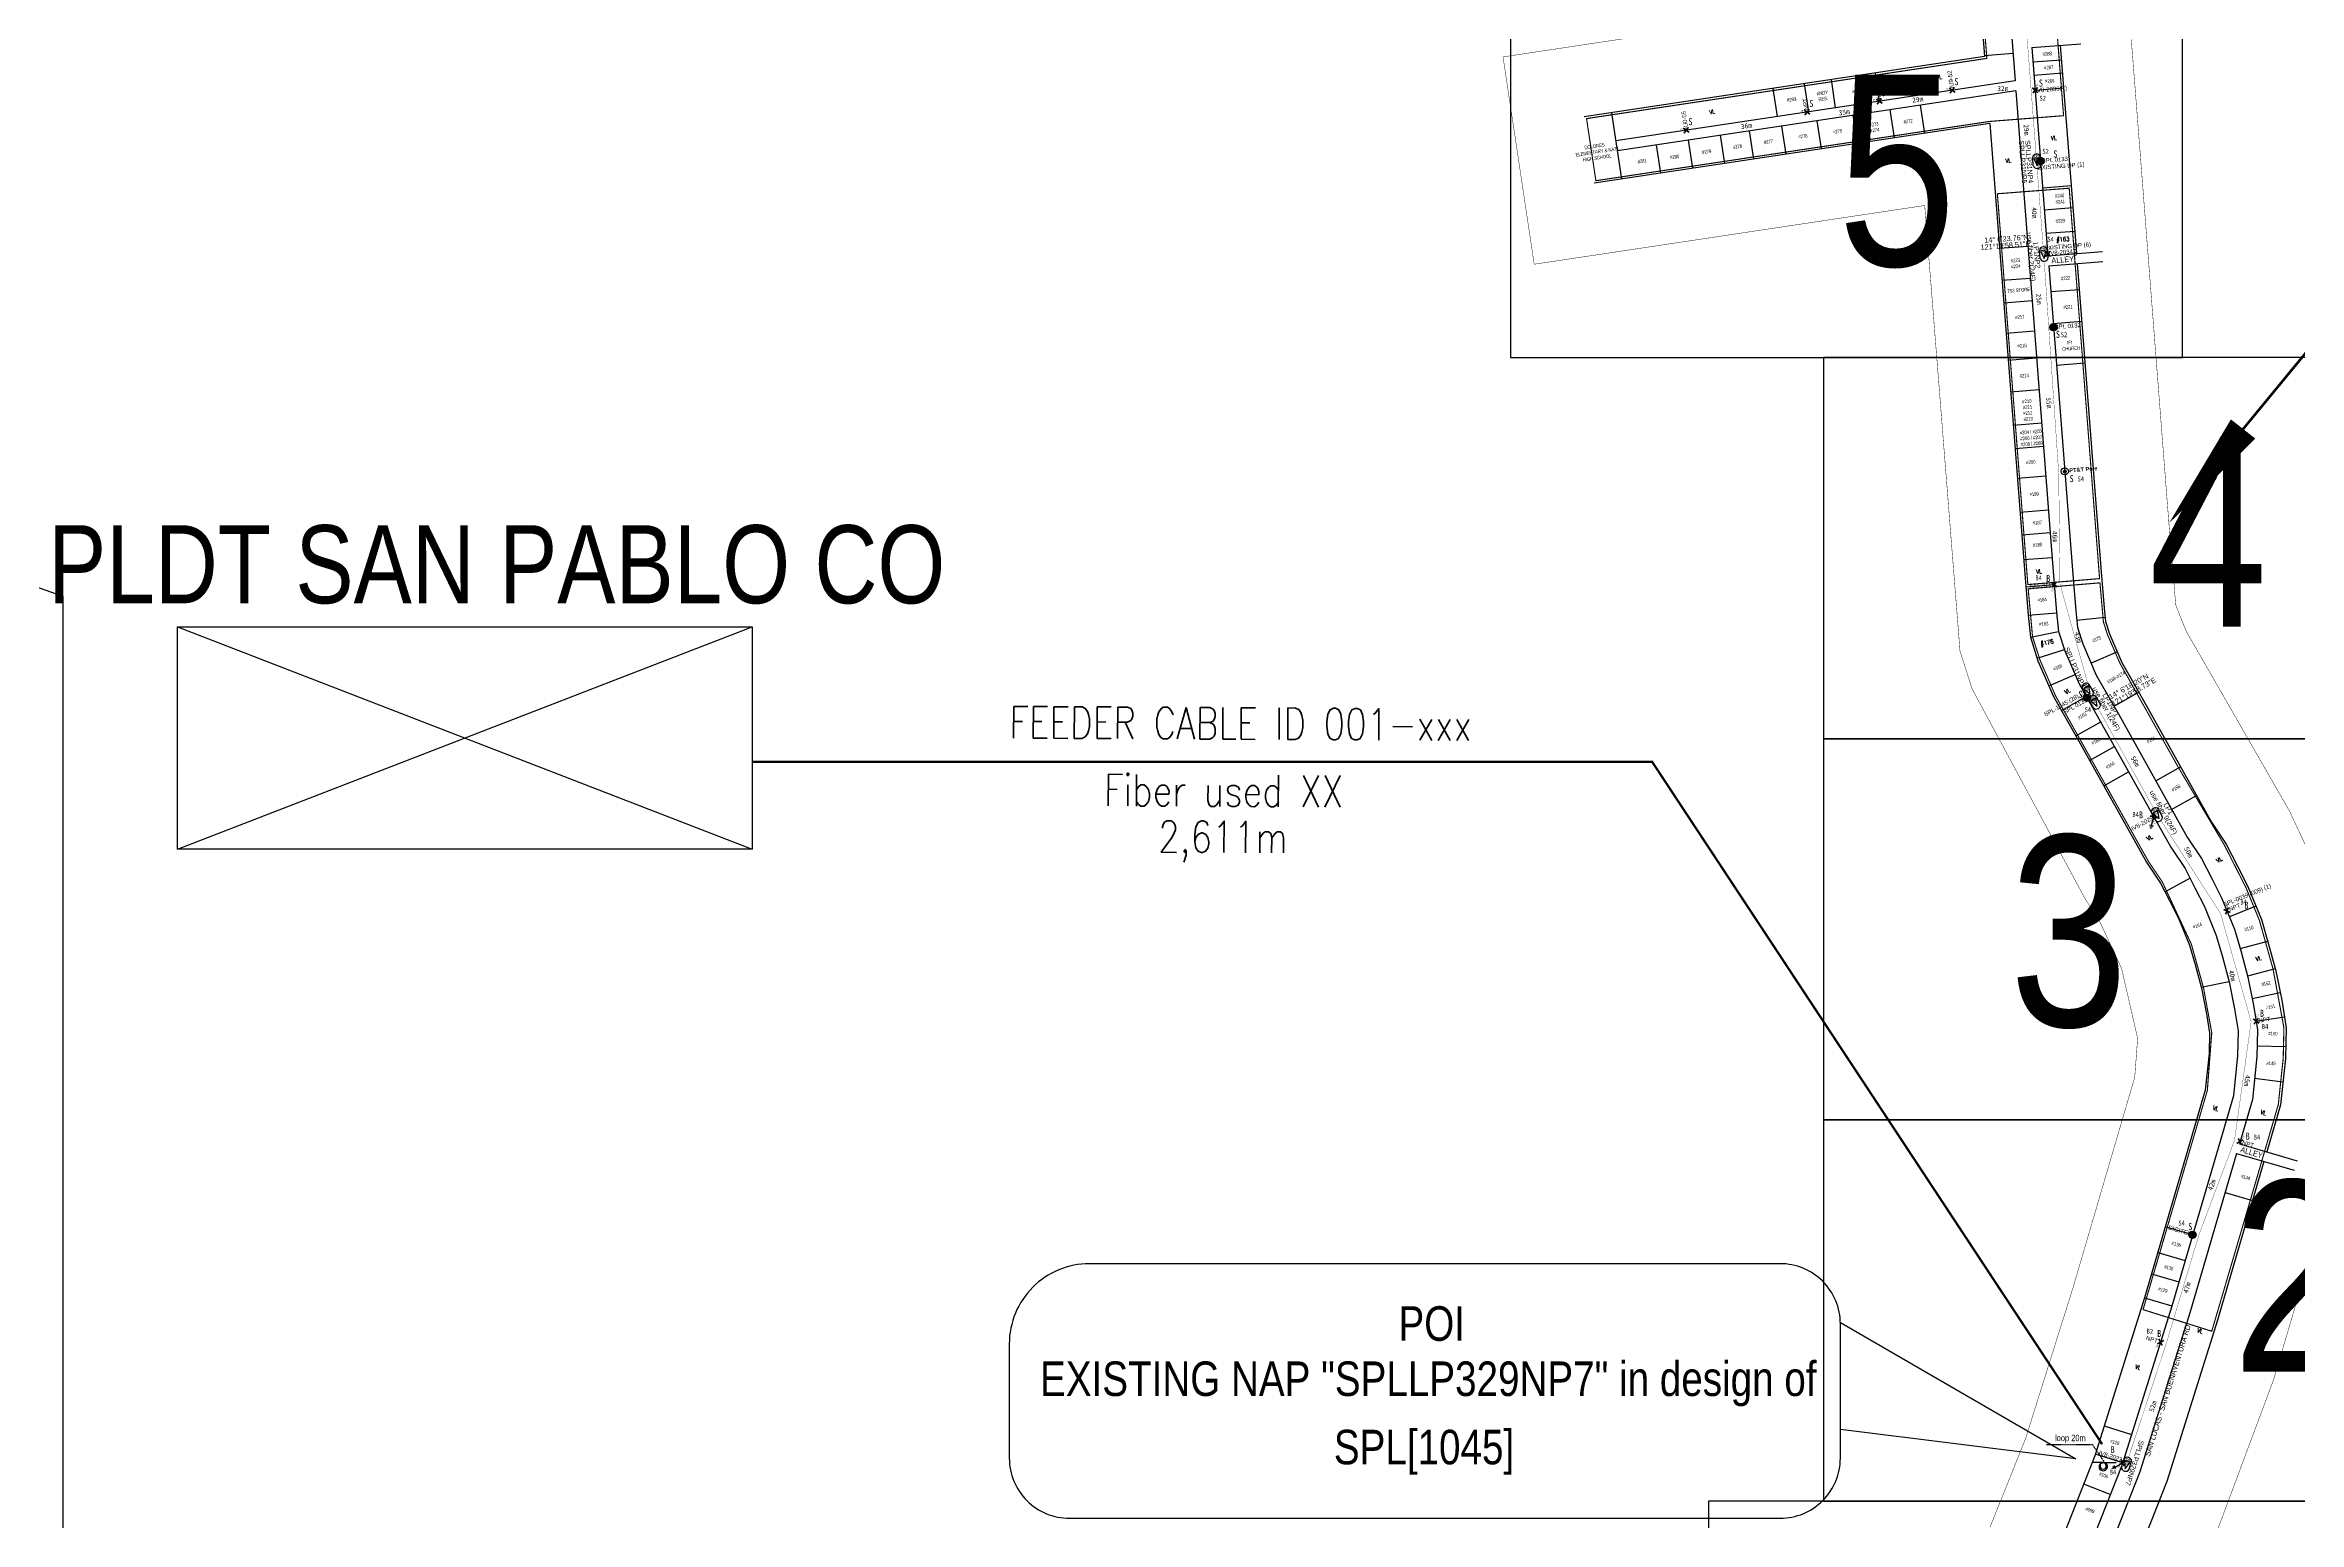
# Model space of a CAD drawing. Extents: x -663610 to -207124, y 70878 to 297551.
# Drawn here: x -265350 to -262189, y 73038 to 75108 of the extents above; entities that cross this region are included whole.
import ezdxf
from ezdxf.enums import TextEntityAlignment as Align

# ---------------------------------------------------------------- set-up
doc = ezdxf.new("R2010")
doc.units = 0
doc.header["$LTSCALE"] = 0.3
doc.linetypes.add('ACAD_ISO05W100', pattern=[33, 24, -3, 0, -3, 0, -3])
doc.linetypes.add('DASHED', pattern=[0.75, 0.5, -0.25])
doc.layers.get('0').update_dxf_attribs({"linetype": 'CONTINUOUS'})
for name, color, linetype in [('BASEMAP', 7, 'CONTINUOUS'), ('BOX No.', 7, 'CONTINUOUS'), ('CA 12 in', 7, 'CONTINUOUS'), ('CA 8 in', 7, 'CONTINUOUS'), ('COORDINATES', 3, 'CONTINUOUS'), ('DEG 12 in', 7, 'CONTINUOUS'), ('DEG 8 in', 7, 'CONTINUOUS'), ('Digitel pole', 7, 'CONTINUOUS'), ('Distance Data', 7, 'CONTINUOUS'), ('Electric Pole ID', 7, 'CONTINUOUS'), ('Electrical Pole (Circular Conc.)', 7, 'CONTINUOUS'), ('Electrical Pole (Wood)', 7, 'CONTINUOUS'), ('EXISTING DP ID', 2, 'CONTINUOUS'), ('EXISTING NAP', 7, 'CONTINUOUS'), ('Existing NAP ID', 2, 'CONTINUOUS'), ('FOC Distribution Diagram', 1, 'CONTINUOUS'), ('Gridlines', 7, 'CONTINUOUS'), ('Grounding System', 7, 'CONTINUOUS'), ('House Number', 6, 'CONTINUOUS'), ('Lengend', 7, 'CONTINUOUS'), ('Loop', 7, 'CONTINUOUS'), ('NAP #', 3, 'CONTINUOUS'), ('NAP Boundary', 1, 'CONTINUOUS'), ('Proposed LCP', 1, 'CONTINUOUS'), ('Proposed LCP ID', 7, 'CONTINUOUS'), ('Proposed NAP', 7, 'CONTINUOUS'), ('Proposed NAP ID', 1, 'CONTINUOUS'), ('PT&T Pole', 7, 'CONTINUOUS'), ('Road Name', 7, 'CONTINUOUS'), ('Site boundry', 7, 'CONTINUOUS'), ('Vacant', 1, 'CONTINUOUS')]:
    doc.layers.add(name, color=color, linetype=linetype)
doc.layers.add('Pole size-Big', color=251, linetype='CONTINUOUS', lineweight=0)
doc.layers.add('Pole size-Small', color=251, linetype='CONTINUOUS', lineweight=0)
doc.styles.add('Mark', font='arial.ttf', dxfattribs={"width": 0.8, "height": 2.5})
doc.styles.add('ROMANS', font='ROMANS.SHX', dxfattribs={"width": 0.8, "height": 2})
doc.styles.get("Standard").update_dxf_attribs({"font": '', "width": 0.8})
doc.styles.add('WMF-Arial Unicode MS0', font='')
doc.styles.add('仿宋', font='', dxfattribs={"width": 0.9})
doc.styles.get('Standard').set_extended_font_data('FangSong_GB2312')
doc.styles.get('WMF-Arial Unicode MS0').set_extended_font_data('Arial Unicode MS', bold=True)
doc.styles.get('仿宋').set_extended_font_data('FangSong_GB2312')
doc.linetypes.add('FENCELINE2', pattern='A,6.35,-2.54,[132,ltypeshp.shx,S=2.54,R=0,X=-2.54,Y=0],-2.54,25.4', length=36.83)

# ---------------------------------------------------------------- blocks, each defined once
blk = doc.blocks.new('Electrical Pole (Wood)')
at = {"const_width": 1.18}
for points in [[(-322437.5, 145736), (-322433.6, 145732.3)], [(-322437.5, 145732.3), (-322433.6, 145736.1)]]:
    blk.add_lwpolyline(points, dxfattribs=at)
at = {"color": 1, "lineweight": 0, "ltscale": 2, "insert": (-322432.8, 145733.3), "char_height": 1.2, "width": 1.271, "attachment_point": 1}
blk.add_mtext('{\\fArial|b0|i0|c0|p34;\\C7;W}', dxfattribs=at)
blk = doc.blocks.new('pldt2')
at = {"layer": 'Lengend'}
h = blk.add_hatch(color=256, dxfattribs=at)
h.dxf.hatch_style = 1
edge = h.paths.add_edge_path()
edge.add_arc((64551.6, 10585.1), 1.85, 0, 360)
blk.add_circle((64551.6, 10585.1), 1.85, dxfattribs=at)
blk = doc.blocks.new('PROPOSED NAP')
at = {"color": 7, "linetype": 'Continuous'}
for p, q in [((74519.1, 11201.4), (74524.6, 11201.4)), ((74524.6, 11196.5), (74519.1, 11196.5))]:
    blk.add_line(p, q, dxfattribs=at)
blk.add_lwpolyline([(74524.8, 11199), (74519.9, 11200.8), (74519.9, 11197.1)], close=True, dxfattribs=at)
for centre, start_param, end_param in [((74519.1, 11199), 3.141593, 4.712389), ((74519.1, 11199), 4.712389, 6.283185), ((74524.6, 11199), 1.570796, 3.141593), ((74524.6, 11199), 0, 1.570796)]:
    blk.add_ellipse(centre, major_axis=(0, -2.44), ratio=0.75, start_param=start_param, end_param=end_param, dxfattribs=at)
at = {"color": 7, "style": 'Mark', "width": 0.8}
for s, height, p in [('8', 2.55, (74518.7, 11197.7)), ('N', 2.12, (74521.2, 11197.9))]:
    blk.add_text(s, height=height, dxfattribs=at).set_placement(p, align=Align.CENTER)
blk = doc.blocks.new('Electrical Pole (Circular Conc.)')
at = {"const_width": 1.18}
for points in [[(-322437.5, 145744.4), (-322433.6, 145740.7)], [(-322437.5, 145740.6), (-322433.6, 145744.4)]]:
    blk.add_lwpolyline(points, dxfattribs=at)
at = {"color": 1, "lineweight": 0, "ltscale": 2, "insert": (-322432.9, 145741.5), "char_height": 1.2, "width": 1.894, "attachment_point": 1}
blk.add_mtext('{\\fArial|b0|i0|c0|p34;\\C7;CC}', dxfattribs=at)
blk = doc.blocks.new('PT&T POLE')
blk.add_hatch(color=256).paths.add_polyline_path([(29383, 4877.1, 1), (29386.1, 4877.1, 1)])
for radius in [3.88, 1.55]:
    blk.add_circle((29384.6, 4877.1), radius)
blk = doc.blocks.new('新块')
at = {"color": 7, "linetype": 'Continuous'}
for p, q in [((-108.4, 46.4), (-96.5, 46.4)), ((-96.5, 35.8), (-108.4, 35.8))]:
    blk.add_line(p, q, dxfattribs=at)
blk.add_lwpolyline([(-108.8, 41.1), (-98.1, 37.1), (-98.1, 45.1)], close=True, dxfattribs=at)
for centre, start_param, end_param in [((-108.4, 41.1), 0, 1.570796), ((-108.4, 41.1), 1.570796, 3.141593), ((-96.5, 41.1), 4.712389, 6.283185), ((-96.5, 41.1), 3.141593, 4.712389)]:
    blk.add_ellipse(centre, major_axis=(0, 5.32), ratio=0.75, start_param=start_param, end_param=end_param, dxfattribs=at)
at = {"color": 7, "style": 'Mark', "width": 0.8}
for s, height, p in [('L', 4.62, (-100.2, 39)), ('8', 5.55, (-95.8, 38.1))]:
    blk.add_text(s, height=height, rotation=359.9973, dxfattribs=at).set_placement(p, align=Align.CENTER)
blk = doc.blocks.new('GROUNDING')
at = {"color": 1}
for p, q in [((-8.5, -0.5), (-8.5, 0.5)), ((-7.4, -1), (-7.4, 1)), ((-6.3, -1.5), (-6.3, 1.5)), ((-6.3, 0), (0, 0))]:
    blk.add_line(p, q, dxfattribs=at)
blk = doc.blocks.new('LOOP')
for p, q in [((-3.5, 1.41), (0, 1.41)), ((0, 1.29), (4.22, 1.29))]:
    blk.add_line(p, q)
for centre, radius, start, end in [((-0.12, -0.13), 1.28, 84.62469, 275.37531), ((0.02, 0.2), 1.09, 91.28414, 267.65987), ((-0.03, 0.13), 1.02, 270.50165, 88.36533), ((0, 0), 1.41, 269.992, 90.008)]:
    blk.add_arc(centre, radius, start, end)

msp = doc.modelspace()

# ---------------------------------------------------------------- linework, layer by layer
at = {"ltscale": 0.3}
for p, q in [((-265164.2, 73980.8), (-264358.4, 74292.6)), ((-265164.2, 74292.6), (-264358.4, 73980.8))]:
    msp.add_line(p, q, dxfattribs=at)
at = {"color": 0, "linetype": 'DASHED', "ltscale": 0.3}
for p, q in [((-262544, 73146.3), (-262479.2, 73146.3)), ((-262479.2, 73146.3), (-262463.3, 73123))]:
    msp.add_line(p, q, dxfattribs=at)
at = {"ltscale": 0.3}
msp.add_lwpolyline([(-265164.2, 74292.6), (-264358.4, 74292.6), (-264358.4, 73980.8), (-265164.2, 73980.8)], close=True, dxfattribs=at)
at = {"color": 1, "ltscale": 2}
msp.add_lwpolyline([(-262916.9, 73399.8), (-263885.4, 73399.8, 0.414214), (-263997.9, 73287.3), (-263997.9, 73127.2, 0.414214), (-263913.5, 73042.9), (-262916.9, 73042.9, 0.414214), (-262832.5, 73127.2), (-262832.5, 73315.5, 0.414214)], format="xyb", close=True, dxfattribs=at)
msp.add_lwpolyline([(-262832.5, 73317.2), (-262502.3, 73126.2), (-262832.5, 73167.3)], dxfattribs=at)
at = {"layer": 'BASEMAP', "color": 251, "ltscale": 2}
for points in [[(-262672.4, 75819.5), (-262638.5, 75772.1), (-262620.6, 75743.9), (-262616.5, 75731.3), (-262614.5, 75720.7), (-262592, 75648), (-262588.5, 75631.1), (-262587.4, 75613.7), (-262585.9, 75552), (-262591, 75508.5), (-262602.8, 75368.3), (-262602.8, 75330.2), (-262602.2, 75311), (-262601.1, 75233.3), (-262587.5, 75058.3)], [(-262705, 75796.3), (-262671.7, 75749.7), (-262657.1, 75726.8), (-262655.4, 75721.5), (-262653.4, 75711.1), (-262630.8, 75637.9), (-262628.2, 75625.8), (-262627.4, 75612), (-262626, 75553.9), (-262630.8, 75512.5), (-262642.8, 75370), (-262642.8, 75329.6), (-262642.2, 75310.1), (-262641.1, 75231.5), (-262630.3, 75092.3)], [(-262630.3, 75092.3), (-263191.8, 75007.8)], [(-262590.5, 75096.6), (-262630.4, 75093.5)], [(-262564.1, 75105), (-262495.2, 75110.3)], [(-262564.1, 75105), (-262541.4, 74813)], [(-262524.2, 75108.1), (-262501.5, 74816.1)], [(-262783.9, 75069.2), (-262777.9, 75029.6)], [(-262562.5, 75084.8), (-262522.6, 75087.9)], [(-262561.1, 75066.4), (-262521.2, 75069.5)], [(-262587.5, 75058.3), (-263147.3, 74974)], [(-262586.4, 75044.3), (-263145.2, 74960.2)], [(-262927.1, 75047.6), (-262921.1, 75008.1)], [(-262883.1, 75054.2), (-262877.2, 75014.7)], [(-262845.6, 75059.9), (-262839.6, 75020.3)], [(-262586.4, 75044.3), (-262534, 74370.3), (-262529.3, 74312.8), (-262526.6, 74286.3), (-262517.9, 74259.2), (-262497.7, 74212.8), (-262465.7, 74156.4), (-262369.2, 73983.6), (-262349.1, 73953.9), (-262335.2, 73926.9), (-262322.1, 73900.7), (-262305.4, 73859.9), (-262296.5, 73829.9), (-262287.2, 73795.1), (-262279.6, 73757.3), (-262274.6, 73726.1), (-262275.4, 73691.9), (-262281.4, 73635.3), (-262367.7, 73340.2), (-262437.9, 73117), (-262535.6, 72869.6)], [(-262559.4, 75045.1), (-262519.5, 75048.2)], [(-262623, 74998.3), (-263177.8, 74914.8)], [(-263153.2, 75013.6), (-263139.2, 74920.6)], [(-262865.3, 75002.3), (-262859.4, 74962.7)], [(-262814.9, 75009.9), (-262809, 74970.3)], [(-262762.9, 75017.7), (-262757, 74978.2)], [(-262720.5, 75024.1), (-262714.6, 74984.5)], [(-262623, 74998.3), (-262573.9, 74367.1), (-262569.1, 74309.2), (-262565.9, 74278.1), (-262555.4, 74245.1), (-262533.6, 74195), (-262500.6, 74136.7), (-262403.3, 73962.6), (-262383.6, 73933.5), (-262370.8, 73908.8), (-262358.5, 73884.2), (-262343.1, 73846.6), (-262335, 73819.1), (-262326.2, 73786), (-262318.9, 73750.2), (-262314.7, 73723.4), (-262315.4, 73694.5), (-262320.8, 73643.1), (-262405.9, 73351.8), (-262475.6, 73130.4), (-262578.7, 72869.6)], [(-263090.8, 74968.4), (-263084.9, 74928.8)], [(-263045.9, 74975.1), (-263039.9, 74935.6)], [(-263001.1, 74981.9), (-262995.1, 74942.3)], [(-262960.5, 74988), (-262954.5, 74948.4)], [(-262915.1, 74994.8), (-262909.1, 74955.3)], [(-262508.9, 74911), (-262548.7, 74907.9)], [(-262546.4, 74877.5), (-262506.5, 74880.6)], [(-262543.8, 74844.5), (-262503.9, 74847.6)], [(-262569.5, 74826.1), (-262609.4, 74823)], [(-262541.4, 74813), (-262464.8, 74818.9)], [(-262566, 74781.2), (-262605.9, 74778.1)], [(-262540.3, 74799), (-262464.3, 74804.9)], [(-262540.3, 74799), (-262507.1, 74372.4), (-262502.4, 74315.3), (-262500, 74291.8), (-262492.6, 74268.7), (-262473.6, 74224.9), (-262442.2, 74169.6), (-262346.2, 73997.8), (-262325.9, 73967.8), (-262311.1, 73939.1), (-262297.5, 73911.9), (-262279.9, 73868.9), (-262270.5, 73837.2), (-262260.9, 73801.3), (-262253, 73762.1), (-262247.6, 73727.9), (-262248.4, 73690.1), (-262254.8, 73630.1), (-262273, 73567.9)], [(-262500.4, 74802.1), (-262467.3, 74375.6), (-262462.6, 74319), (-262460.6, 74300.1), (-262455.1, 74282.8), (-262437.7, 74242.8), (-262407.3, 74189.2), (-262312.1, 74018.8), (-262291.4, 73988.2), (-262275.4, 73957.3), (-262261, 73928.5), (-262242.1, 73882.2), (-262231.9, 73848), (-262222, 73810.4), (-262213.6, 73769.2), (-262207.5, 73730.6), (-262208.5, 73687.6), (-262215.4, 73622.3), (-262234.6, 73556.7)], [(-262563.5, 74749.8), (-262603.4, 74746.7)], [(-262497.5, 74765.3), (-262537.4, 74762.2)], [(-262494.1, 74720.8), (-262534, 74717.7)], [(-262560.2, 74707.3), (-262600.1, 74704.2)], [(-262557.3, 74669.4), (-262597.2, 74666.3)], [(-262489.5, 74662.3), (-262529.4, 74659.2)], [(-262553.8, 74624.9), (-262593.7, 74621.8)], [(-262550.2, 74578.3), (-262590.1, 74575.2)], [(-262547.7, 74545.4), (-262587.5, 74542.3)], [(-262544.4, 74503.8), (-262584.3, 74500.7)], [(-262540.7, 74456.1), (-262580.6, 74453)], [(-262578.2, 74421.9), (-262538.3, 74425)], [(-262575.5, 74386.9), (-262535.6, 74390)], [(-262572.4, 74348.8), (-262532.5, 74352.1)], [(-262569.1, 74309.2), (-262529.2, 74312.5)], [(-262461.2, 74305.6), (-262501, 74301.6)], [(-262565.9, 74278.1), (-262526.6, 74286.3)], [(-262556.5, 74248.6), (-262518.4, 74260.9)], [(-262444.1, 74257.6), (-262480.8, 74241.7)], [(-262540.1, 74210), (-262503.4, 74225.9)], [(-262522.4, 74175.2), (-262487.6, 74194.9)], [(-262414, 74201), (-262448.8, 74181.2)], [(-262502.3, 74139.8), (-262467.4, 74159.3)], [(-262483, 74105.3), (-262448, 74124.8)], [(-262463.2, 74069.8), (-262428.3, 74089.3)], [(-262390.3, 74076.7), (-262355.4, 74096.2)], [(-262368, 74036.7), (-262333, 74056.2)], [(-262342.2, 73940.4), (-262377.2, 73921.1)], [(-262249.8, 73901.1), (-262286.9, 73886)], [(-262271.8, 73841.9), (-262233.2, 73852.2)], [(-262222.8, 73813.3), (-262261.4, 73803.1)], [(-262287.2, 73795.1), (-262326.4, 73787.2)], [(-262255, 73771.8), (-262215.8, 73779.8)], [(-262249.5, 73739.9), (-262210, 73746.1)], [(-262248.1, 73705.2), (-262208.1, 73704.3)], [(-262251.6, 73660.1), (-262212, 73654.9)], [(-262276.9, 73554.4), (-262341.8, 73332.4), (-262412.4, 73108), (-262506.6, 72869.6)], [(-262276.9, 73554.4), (-262196.2, 73530.8)], [(-262273, 73567.9), (-262192.1, 73544.2)], [(-262238.5, 73543.2), (-262303.5, 73320.8), (-262374.7, 73094.6), (-262463.6, 72869.6)], [(-262293, 73499.6), (-262254.6, 73488.3)], [(-262338.5, 73440.1), (-262376.9, 73451.3)], [(-262396.1, 73385.6), (-262357.7, 73374.4)], [(-262387.4, 73415.3), (-262349, 73404.1)], [(-262405.9, 73351.8), (-262367.5, 73340.6)], [(-262462.4, 73172.4), (-262424.2, 73160.4)], [(-262436.7, 73120.7), (-262474.9, 73132.7)], [(-262454.1, 73076.1), (-262491.3, 73090.8)]]:
    msp.add_lwpolyline(points, dxfattribs=at)
at = {"layer": 'FOC Distribution Diagram', "color": 1, "linetype": 'DASHED', "ltscale": 50}
for points, const_width in [([(-262548.1, 74825.4), (-262578.2, 75217.4)], 0.4), ([(-262480.7, 74195.5), (-262524.5, 74352.9), (-262526.3, 74507.6), (-262546.6, 74805.5)], 0.4), ([(-262393, 74037.8), (-262470.9, 74178.2)], 0.4), ([(-264358.4, 74103.6), (-263096.5, 74103.6), (-262465.4, 73146.8)], 3.16), ([(-262428.4, 73128), (-262375.5, 73287.8), (-262329.4, 73441.1), (-262279.8, 73572.7), (-262256.5, 73739.2), (-262299.4, 73891), (-262383, 74021)], 0.4)]:
    msp.add_lwpolyline(points, dxfattribs=dict(at, const_width=const_width))
at = {"layer": 'Gridlines', "color": 251, "ltscale": 2}
for points in [[(-263294.9, 74670.5), (-262352.6, 74670.5), (-262352.6, 75205.1), (-263294.9, 75205.1)], [(-262856.2, 74135.9), (-261913.9, 74135.9), (-261913.9, 74670.5), (-262856.2, 74670.5)], [(-262856.2, 73601.3), (-261913.9, 73601.3), (-261913.9, 74135.9), (-262856.2, 74135.9)], [(-262856.2, 73066.7), (-261913.9, 73066.7), (-261913.9, 73601.3), (-262856.2, 73601.3)], [(-263017.3, 72532), (-262075.1, 72532), (-262075.1, 73066.7), (-263017.3, 73066.7)]]:
    msp.add_lwpolyline(points, close=True, dxfattribs=at)
at = {"layer": 'NAP #', "color": 152, "ltscale": 2, "true_color": 0x2776bb}
for points in [[(-265325.2, 74335.9), (-265325.2, 72704.1), (-260472.2, 72704.1), (-260472.2, 76253.1), (-265325.2, 76253.1), (-265325.2, 75431.3)], [(-265325.2, 75431.3), (-266759.3, 74841.6), (-265325.2, 74335.9)]]:
    msp.add_lwpolyline(points, dxfattribs=at)
at = {"layer": 'NAP Boundary', "color": 5, "linetype": 'ACAD_ISO05W100', "lineweight": 0, "ltscale": 2, "const_width": 1.56}
for points in [[(-263188.4, 75005.3), (-263175.3, 74918.2), (-262623.3, 75001.3), (-262519.5, 75009.4), (-262537, 75233.8), (-262538.8, 75358.6), (-262575.2, 75358.6), (-262602.2, 75346.3), (-262639.8, 75346.3), (-262638.1, 75231.6), (-262627.4, 75093.8), (-262627.1, 75089.7)], [(-262511.6, 74907.7), (-262612.3, 74899.9), (-262569.6, 74352), (-262469, 74360.3), (-262503.3, 74801.9)], [(-262569.1, 74346), (-262468.5, 74354.4), (-262463.6, 74299.5), (-262457.9, 74281.7), (-262440.4, 74241.5), (-262358, 74094.7), (-262294.1, 73986.8), (-262263.8, 73927.2), (-262244.9, 73881.2), (-262225.7, 73812.7), (-262210.5, 73730.4), (-262211.5, 73687.8), (-262218.4, 73622.9), (-262257.5, 73489.2), (-262311.7, 73305.1), (-262408, 73335.4), (-262317.9, 73642.6), (-262311.7, 73723.6), (-262323.3, 73786.7), (-262340.3, 73847.7), (-262381, 73935), (-262400.7, 73964.2), (-262530.9, 74196.3), (-262552.5, 74246.1), (-262563, 74278.7)]]:
    msp.add_lwpolyline(points, close=True, dxfattribs=at)
at = {"layer": 'Site boundry', "color": 116, "linetype": 'FENCELINE2', "lineweight": 0, "ltscale": 5, "true_color": 0x136734, "const_width": 0.605}
for points in [[(-262622.6, 73030.4), (-262572.6, 73155.1), (-262506.5, 73365.3), (-262419.7, 73661.2), (-262415.6, 73715.8), (-262438.2, 73813.9), (-262470.9, 73884), (-262488.9, 73910.7), (-262647.8, 74205.8), (-262664.7, 74258.6), (-262714.2, 74883.5), (-263261.8, 74801.1), (-263305.5, 75091.8), (-262734.2, 75177.8)], [(-262424.5, 75115.8), (-262409.5, 74923.5), (-262371.8, 74437.8), (-262362.2, 74323.3), (-262347.5, 74286.5), (-262202.6, 74034.3), (-262146.9, 73914.8)], [(-262117, 73602.7), (-262224.8, 73237.7), (-262394, 72784.4)]]:
    msp.add_lwpolyline(points, dxfattribs=at)
at = {"layer": 'Site boundry', "color": 116, "linetype": 'Continuous', "lineweight": 0, "ltscale": 2, "true_color": 0x136734, "const_width": 3.6}
msp.add_lwpolyline([(-262267.7, 74570.1), (-262062.1, 74819.9), (-260538.1, 74819.9)], dxfattribs=at)
at = {"layer": 'Site boundry', "color": 116, "linetype": 'Continuous', "lineweight": 0, "ltscale": 2, "true_color": 0x136734}
msp.add_lwpolyline([(-262267.7, 74570.1, 43.6, 0, 0), (-262371.8, 74437.8, 0, 0, 0)], format="xyseb", dxfattribs=at)

# ---------------------------------------------------------------- block references
at = {"layer": 'Digitel pole', "color": 7, "xscale": 2.769470818281637, "yscale": 2.769470818281637, "zscale": 2.769470818276872, "rotation": 359.1302262035956}
for p in [(-441750, 48347.9), (-441731.9, 48114.7), (-441684.8, 47595.2), (-441536.8, 46842.2)]:
    msp.add_blockref('pldt2', p, dxfattribs=at)
at = {"layer": 'Electrical Pole (Circular Conc.)', "color": 1, "lineweight": 0, "zscale": 1.919302000013738}
for p, xscale, yscale, rotation in [((-31623.9, 713485.4), 1.919302000000068, 1.919302000016501, 94.4452347875503), ((-490098.8, -565519.7), 1.919302000000064, 1.9193020000165, 274.7456070538735), ((-204872.6, -602666.9), 1.919302000000065, 1.919302000016501, 299.1818043808283), ((-237915.9, 752590.3), 1.919302000000066, 1.919302000016501, 112.2663947002974), ((-82563.7, 728671.4), 1.919302000000065, 1.919302000016501, 98.98116024907142), ((179814.1, 589111.4), 1.919302000000065, 1.919302000016501, 73.7094627380354), ((-714891.7, -433127.6), 1.919302000000065, 1.919302000016501, 252.5408959111532), ((-714944.9, -433296.7), 1.919302000000065, 1.919302000016501, 252.5408959108637)]:
    msp.add_blockref('Electrical Pole (Circular Conc.)', p, dxfattribs=dict(at, xscale=xscale, yscale=yscale, rotation=rotation))
at = {"layer": 'Electrical Pole (Wood)', "color": 1, "lineweight": 0, "yscale": 1.919302000016501, "zscale": 1.919302000013738}
for p, xscale, rotation in [((-916363.4, 259527.1), 1.919302000000064, 188.5583940061678), ((-916261.2, 259542.5), 1.919302000000064, 188.5583940061678), ((-31657.7, 713713.8), 1.919302000000065, 94.44523478752312), ((-916464.7, 259511.9), 1.919302000000064, 188.5583940061678), ((-916634.2, 259486.4), 1.919302000000064, 188.5583940061678)]:
    msp.add_blockref('Electrical Pole (Wood)', p, dxfattribs=dict(at, xscale=xscale, rotation=rotation))
at = {"layer": 'EXISTING NAP', "color": 5}
for p, xscale, yscale, zscale, rotation in [((-299403.1, 234650.7), 2.174941662467217, 2.174941662467217, 2.174941662467217, 274.4452347876017), ((-363652.2, 203156.7), 2.174941662467217, 2.174941662467217, 2.174941662467217, 299.5687809214907), ((-237038.1, 235040.1), 2.174941662467218, 2.174941662467218, 2.174941662467218, 252.5408959110717)]:
    msp.add_blockref('PROPOSED NAP', p, dxfattribs=dict(at, xscale=xscale, yscale=yscale, zscale=zscale, rotation=rotation))
at = {"layer": 'Grounding System', "xscale": 1.759689816446533}
for p, yscale, zscale, rotation in [((-262393.5, 74024.7), 1.759689816446533, 1.759689816446533, 76.11626502857969), ((-262437.7, 73120.1), 1.759689816477476, 1.759689816459079, 29.46921509295758)]:
    msp.add_blockref('GROUNDING', p, dxfattribs=dict(at, yscale=yscale, zscale=zscale, rotation=rotation))
at = {"layer": 'Loop', "xscale": 4.241880405985285, "yscale": 4.241880406014388, "zscale": 4.241880406006983}
msp.add_blockref('LOOP', (-262463.8, 73115.5), dxfattribs=at)
at = {"layer": 'Proposed LCP', "color": 1, "rotation": 119.1818043811221}
msp.add_blockref('新块', (-262402.7, 74138.8), dxfattribs=at)
at = {"layer": 'Proposed NAP', "color": 1, "yscale": 2.174941662437049, "zscale": 2.174941662444797}
for p, xscale, rotation in [((-299393.4, 234520.7), 2.174941662467209, 274.4452347873485), ((-363642.4, 203139.4), 2.174941662467214, 299.5687809207169)]:
    msp.add_blockref('PROPOSED NAP', p, dxfattribs=dict(at, xscale=xscale, rotation=rotation))
at = {"layer": 'PT&T Pole', "xscale": 1.288651727722026, "yscale": 1.288651727722026, "zscale": 1.288651727722026}
msp.add_blockref('PT&T POLE', (-300384.3, 68225.8), dxfattribs=at)

# ---------------------------------------------------------------- texts
at = {"color": 7, "style": 'Mark', "width": 0.8}
msp.add_text('PLDT SAN PABLO CO', height=109.521, dxfattribs=at).set_placement((-264716.7, 74325.7), align=Align.CENTER)
at = {"style": 'ROMANS', "width": 0.8}
for s, height, p in [('FEEDER CABLE ID 001-xxx', 44.304, (-263673.5, 74135)), ('Fiber used XX', 44.304, (-263697.3, 74040.8)), ('2,611m', 44.3, (-263698.3, 73976.1))]:
    msp.add_text(s, height=height, rotation=359.6769, dxfattribs=at).set_placement(p, align=Align.CENTER)
at = {"color": 1, "style": 'Mark', "width": 0.8}
for s, height, p in [('POI', 48.46, (-263405.5, 73315.9)), ('EXISTING NAP "SPLLP329NP7" in design of', 48.455, (-263410.3, 73238.5)), ('SPL[1045]', 48.46, (-263416.3, 73142.7))]:
    msp.add_text(s, height=height, dxfattribs=at).set_placement(p, align=Align.MIDDLE_CENTER)
at = {"lineweight": 5, "style": 'Mark', "width": 0.8}
msp.add_text('loop 20m', height=8.99, rotation=359.65, dxfattribs=at).set_placement((-262531.5, 73151.1, 27.8))
at = {"ltscale": 2, "insert": (-262511.7, 74514.8), "char_height": 5.65, "attachment_point": 1, "rotation": 4.4452, "style": 'WMF-Arial Unicode MS0'}
msp.add_mtext_dynamic_manual_height_columns('PT&T Pole', width=78.419, gutter_width=28.3, heights=[0], dxfattribs=at)
at = {"layer": 'BOX No.', "color": 251, "style": 'Mark', "width": 0.8}
for s, p in [('5', (-262753.3, 74798.9)), ('4', (-262316.7, 74293)), ('3', (-262512.2, 73732.5)), ('2', (-262199.4, 73248.4))]:
    msp.add_text(s, height=267.8, dxfattribs=at).set_placement(p, align=Align.CENTER)
at = {"layer": 'CA 12 in', "color": 2, "lineweight": 0, "width": 0.8}
msp.add_text('B2', height=7, dxfattribs=at).set_placement((-262403, 73301.5))
at = {"layer": 'CA 8 in', "color": 4, "lineweight": 0, "width": 0.8}
for p in [(-262553.4, 75030.4), (-262549.3, 74955.9), (-262523.5, 74698.8)]:
    msp.add_text('S2', height=7, dxfattribs=at).set_placement(p)
at = {"layer": 'COORDINATES', "color": 3, "style": 'Mark', "width": 0.8}
for s, rotation, p in [(' 14° 6\'23.76"N', 4.4452, (-262600.8, 74833.2)), ('121°19\'58.51"E', 4.4452, (-262600.7, 74823.8)), (' 14° 6\'18.20"N', 29.5688, (-262427.6, 74205.4)), ('121°19\'58.73"E', 29.5688, (-262419.4, 74198.6))]:
    msp.add_text(s, height=7.26, rotation=rotation, dxfattribs=at).set_placement(p, align=Align.CENTER)
at = {"layer": 'DEG 12 in', "color": 2, "lineweight": 0, "width": 0.8}
for p in [(-262559, 74357.8), (-262423, 74026.2), (-262271.6, 73903.4), (-262241.6, 73728.9), (-262252.9, 73573.7), (-262454.8, 73104)]:
    msp.add_text('B4', height=7, dxfattribs=at).set_placement(p)
at = {"layer": 'DEG 8 in', "color": 4, "lineweight": 0, "width": 0.8}
for p in [(-262542.3, 74832.7), (-262499.9, 74496.6), (-262490, 74173.2), (-262358.5, 73453.2)]:
    msp.add_text('S4', height=7, dxfattribs=at).set_placement(p)
at = {"layer": 'Digitel pole', "style": 'Mark', "width": 0.8}
for s, rotation, p in [('SPL 0133', 4.4452, (-262531.6, 74944.7)), ('SPL 0132', 4.4452, (-262513.4, 74711.5)), ('SPL 0131', 29.5688, (-262501.5, 74179.3)), ('DIGITEL', 343.7095, (-262357.5, 73443.4))]:
    msp.add_text(s, height=6, rotation=rotation, dxfattribs=at).set_placement(p, align=Align.CENTER)
at = {"layer": 'Distance Data', "style": '仿宋', "width": 0.9}
for s, rotation, p in [('29m', 8.5584, (-262731.2, 75027.5)), ('32m', 0.0724, (-262612.4, 75044)), ('36m', 8.5584, (-262971.4, 74990.5)), ('35m', 8.5584, (-262834.3, 75009.7)), ('29m', 274.4452, (-262575.6, 74997)), ('40m', 274.4452, (-262564.5, 74880.7)), ('25m', 274.4452, (-262558, 74759.7)), ('55m', 274.4452, (-262544, 74614.3)), ('46m', 274.4452, (-262535.6, 74426.8)), ('43m', 285.5475, (-262504.4, 74284.5)), ('56m', 299.1818, (-262425.8, 74109.2)), ('50m', 299.1818, (-262350.9, 73981.9)), ('40m', 283.5362, (-262288.1, 73810.4)), ('45m', 262.3648, (-262264.4, 73664.6)), ('42m', 69.3357, (-262311.1, 73501.8)), ('47m', 73.7095, (-262345.2, 73357.8)), ('52m', 73.7095, (-262393.2, 73191.4))]:
    msp.add_text(s, height=7, rotation=rotation, dxfattribs=at).set_placement(p)
at = {"layer": 'Electric Pole ID', "style": 'Mark', "width": 0.8}
for s, rotation, p in [('IU9-52', 98.5584, (-262674.8, 75060.6)), ('NPT', 98.5584, (-262878.2, 75025.9)), ('IU9-53', 98.5584, (-262777, 75045.2)), ('IV8-2036(T)', 4.4452, (-262536.6, 75043.6)), ('IU0-55', 98.5584, (-263047.8, 75003.8)), ('IV8-2034', 4.4452, (-262523.2, 74814.8)), ('IV8-2031', 4.7456, (-262549.9, 74347.5)), ('IV8-2029', 29.1818, (-262407.7, 74014.6)), ('NPT', 22.2664, (-262278.6, 73896.9)), ('NPT', 8.9812, (-262237.4, 73738.8)), ('NPT', 343.7095, (-262261.7, 73564.7)), ('NPT', 342.5409, (-262396.5, 73290.8)), ('IV8-2023', 342.5409, (-262454.5, 73127.1))]:
    msp.add_text(s, height=6, rotation=rotation, dxfattribs=at).set_placement(p, align=Align.CENTER)
at = {"layer": 'EXISTING DP ID', "color": 3, "style": 'Mark', "width": 0.8}
for s, rotation, p in [('EXISTING DP (1)', 4.4452, (-262522.7, 74935.9)), ('EXISTING DP (6)', 4.4452, (-262513.7, 74823.4)), ('SPL-1045:(28) (3)', 29.5688, (-262515.7, 74183.2)), ('SPL-0039:(009) (1)', 22.2664, (-262260.9, 73913.8))]:
    msp.add_text(s, height=6, rotation=rotation, dxfattribs=at).set_placement(p, align=Align.CENTER)
at = {"layer": 'Existing NAP ID', "color": 2, "style": 'Mark', "width": 0.8}
for s, rotation, p in [('SPLLP31NP5', 274.4452, (-262579.9, 74944.1)), ('SPLLP31NP4', 274.4452, (-262571.2, 74944.6)), ('SPLLP31NP2', 293.4825, (-262506.7, 74234.6)), ('SPLLP329NP7', 252.5409, (-262423.2, 73121.4))]:
    msp.add_text(s, height=7, rotation=rotation, dxfattribs=at).set_placement(p, align=Align.CENTER)
at = {"layer": 'House Number', "color": 6, "char_height": 5, "width": 51.244, "attachment_point": 1, "style": 'Mark'}
for s, insert, rotation in [('\\pi20.53067;{\\W0.7;\\T0.95;#288}', (-262569.6, 75096.6), 4.4452), ('\\pi20.53426;{\\W0.7;\\T0.95;#287}', (-262567.4, 75077.3), 4.4452), ('\\pi20.53545;{\\W0.7;\\T0.95;#286}', (-262566.1, 75058.3), 4.4452), ('\\pi20.53426;{\\W0.7;\\T0.95;#293}', (-262927.9, 75030.5), 8.5584), ('\\pi19.06359;{\\W0.7;\\T0.95;ANDY\\P\\pi20.53545;RES.}', (-262885.1, 75039.6), 8.5584), ('\\pi20.55216;{\\W0.7;\\T0.95;#292}', (-262836.5, 75042.9), 8.5584), ('\\pi20.53426;{\\W0.7;\\T0.95;#273\\P\\pi20.54142;#274}', (-262812.6, 74995.7), 8.5584), ('\\pi20.55216;{\\W0.7;\\T0.95;#272}', (-262764.7, 75000), 8.5584), ("\\pi14.35912;{\\W0.7;\\T0.95;DOLORES \\P\\pi0.5907;ELEMENTARY & NAT'L \\P\\pi9.38009;HIGH SCHOOL}", (-263205.9, 74964.9), 8.5584), ('\\pi20.53067;{\\W0.7;\\T0.95;#278}', (-263003.8, 74964.5), 8.5584), ('\\pi20.53426;{\\W0.7;\\T0.95;#277}', (-262960.5, 74971.2), 8.5584), ('\\pi20.53545;{\\W0.7;\\T0.95;#276}', (-262912.1, 74979), 8.5584), ('\\pi20.52112;{\\W0.7;\\T0.95;#275}', (-262863.5, 74985.7), 8.5584), ('\\pi20.87208;{\\W0.7;\\T0.95;#281}', (-263137.9, 74944.1), 8.5584), ('\\pi20.54022;{\\W0.7;\\T0.95;#280}', (-263092, 74950), 8.5584), ('\\pi20.53067;{\\W0.7;\\T0.95;#279}', (-263047, 74957.2), 8.5584), ('\\pi20.54022;{\\W0.7;\\T0.95;#240\\P\\pi20.87208;#241}', (-262552.2, 74897.5), 4.4452), ('\\pi20.53067;{\\W0.7;\\T0.95;#239}', (-262551.3, 74862.3), 4.4452), ('\\pi20.53426;{\\W0.7;\\T0.95;#223\\P\\pi20.54142;#224}', (-262614.3, 74806.9), 4.4452), ('\\pi20.55216;{\\W0.7;\\T0.95;#222}', (-262543.9, 74781.9), 4.4452), ('\\pi12.70939;{\\W0.7;\\T0.95;TS3 STORE}', (-262611.8, 74765), 4.4452), ('\\pi20.53426;{\\W0.7;\\T0.95;#217}', (-262608, 74727.4), 4.4452), ('\\pi20.87208;{\\W0.7;\\T0.95;#221}', (-262540.8, 74741.5), 4.4452), ('\\pi20.53545;{\\W0.7;\\T0.95;#216}', (-262604.9, 74687.2), 4.4452), ('\\pi23.3789;{\\W0.7;\\T0.95;IFI\\P\\pi15.66983;CHURCH}', (-262538, 74691.7), 4.4452), ('\\pi20.54142;{\\W0.7;\\T0.95;#214}', (-262601.8, 74645.3), 4.4452), ('\\pi20.54022;{\\W0.7;\\T0.95;#210\\P\\pi20.87208;#211\\P\\pi20.55216;#212\\P\\pi20.53426;#213}', (-262598.2, 74609.5), 4.4452), ('\\pi13.42085;{\\W0.7;\\T0.95;#204 / #205\\P\\pi13.43398;#206 / #207\\P\\pi13.4304;#208 / #209}', (-262594.4, 74566.3), 4.4452), ('\\pi20.54022;{\\W0.7;\\T0.95;#200}', (-262592.6, 74524.1), 4.4452), ('\\pi20.53067;{\\W0.7;\\T0.95;#199}', (-262588, 74479.3), 4.4452), ('\\pi20.53426;{\\W0.7;\\T0.95;#187}', (-262583.4, 74439.1), 4.4452), ('\\pi20.53067;{\\W0.7;\\T0.95;#188}', (-262583.1, 74408.1), 4.4452), ('\\pi20.54142;{\\W0.7;\\T0.95;#184}', (-262576.8, 74331.2), 4.4452), ('\\pi20.53426;{\\W0.7;\\T0.95;#183}', (-262574.4, 74297.3), 4.4452), ('\\pi20.52112;{\\W0.7;\\T0.95;#175}', (-262498.9, 74267), 23.4825), ('\\pi20.53067;{\\W0.7;\\T0.95;#168}', (-262553.6, 74227.4), 23.4825), ('\\pi14.55728;{\\W0.7;\\T0.95;#169-#174}', (-262471.8, 74210), 29.5688), ('\\pi20.53426;{\\W0.7;\\T0.95;#163}', (-262518.3, 74156.8), 29.5688), ('\\pi20.55216;{\\W0.7;\\T0.95;#162}', (-262498.9, 74121.2), 29.5688), ('\\pi20.87208;{\\W0.7;\\T0.95;#161}', (-262421.8, 74123.1), 29.5688), ('\\pi20.54022;{\\W0.7;\\T0.95;#160}', (-262478.9, 74087.6), 29.5688), ('\\pi20.53067;{\\W0.7;\\T0.95;#158}', (-262386.7, 74055.6), 29.5688), ('\\pi20.54142;{\\W0.7;\\T0.95;#154}', (-262357.8, 73865.7), 22.2664), ('\\pi20.54022;{\\W0.7;\\T0.95;#110}', (-262286.3, 73864.5), 16.5244), ('\\pi20.55216;{\\W0.7;\\T0.95;#152}', (-262262.7, 73789.5), 11.4812), ('\\pi20.87208;{\\W0.7;\\T0.95;#151}', (-262256.6, 73757), 11.4812), ('\\pi20.54022;{\\W0.7;\\T0.95;#150}', (-262252.9, 73725.5), 358.7013), ('\\pi20.53067;{\\W0.7;\\T0.95;#149}', (-262255.6, 73683.8), 358.7013), ('\\pi20.54142;{\\W0.7;\\T0.95;#144}', (-262289.5, 73530.9), 343.7095), ('\\pi20.53545;{\\W0.7;\\T0.95;#136}', (-262386.6, 73437), 343.7095), ('\\pi20.52112;{\\W0.7;\\T0.95;#135}', (-262397.3, 73404.2), 343.7095), ('\\pi20.53067;{\\W0.7;\\T0.95;#129}', (-262405.5, 73373), 343.7095), ('\\pi20.53067;{\\W0.7;\\T0.95;#128}', (-262472.9, 73159.4), 343.7095), ('\\pi20.53065;{\\W0.7;\\T0.95;#106}', (-262487.5, 73115.6), 338.4355), ('\\pi20.53065;{\\W0.7;\\T0.95;#099}', (-262506.6, 73066.5), 338.4355)]:
    msp.add_mtext(s, dxfattribs=dict(at, insert=insert, rotation=rotation))
at = {"layer": 'Pole size-Big', "color": 2, "lineweight": 0, "width": 0.8}
for p in [(-262506.3, 74812.3), (-262543.9, 74355.5), (-262413.9, 74024), (-262265.9, 73897.5), (-262244.2, 73745.9), (-262264.2, 73573.7), (-262388.3, 73296.9), (-262453.6, 73134.3)]:
    msp.add_text('B', height=10, dxfattribs=at).set_placement(p)
at = {"layer": 'Pole size-Small', "color": 2, "lineweight": 0, "width": 0.8}
for p in [(-262672.6, 75052.1), (-262876.1, 75021.5), (-262774.8, 75036.7), (-262554.2, 75050.1), (-263045.6, 74996), (-262533.8, 74950.7), (-262530.3, 74697.9), (-262511.1, 74495.6), (-262498.7, 74193.1), (-262344.7, 73446.8)]:
    msp.add_text('S', height=10, dxfattribs=at).set_placement(p)
at = {"layer": 'Proposed LCP ID', "color": 1, "style": 'Mark', "width": 0.8}
msp.add_text('LP1', height=7, rotation=299.1818, dxfattribs=at).set_placement((-262375.6, 74036.1), align=Align.CENTER)
at = {"layer": 'Proposed NAP ID', "style": 'Mark', "width": 0.8}
for s, rotation, p in [('use fiber 2(24F)', 274.4452, (-262568.5, 74811.2)), ('LP1NP2', 274.4452, (-262560.4, 74813.4)), ('use fiber 1(24F)', 299.5688, (-262462.8, 74176.1)), ('LP1NP1', 299.5688, (-262456.3, 74181.6)), ('use fiber 9(24F)', 299.1818, (-262382.4, 74030.8))]:
    msp.add_text(s, height=7, rotation=rotation, dxfattribs=at).set_placement(p, align=Align.CENTER)
at = {"layer": 'Road Name', "color": 7, "lineweight": 0, "style": 'Mark', "width": 0.8}
for s, rotation, p in [('ALLEY', 4.4452, (-262520.4, 74803.6)), ('ALLEY', 343.7095, (-262257, 73551.9)), ('SAN LUCAS - SAN BUENAVENTURA RD.', 72.5409, (-262369.4, 73222.1))]:
    e = msp.add_text(s, height=8, rotation=rotation, dxfattribs=at)
    e.set_placement(p, align=Align.CENTER)
    e.dxf.unprotected_set("ltscale", 0)
at = {"layer": 'Vacant', "color": 251, "char_height": 6, "width": 54.79, "attachment_point": 1, "style": 'ROMANS'}
for s, insert, rotation in [('\\pi23.62363;VL', (-262721.8, 75062.4), 8.5584), ('\\pi23.62363;VL', (-263040.1, 75013.7), 8.5584), ('\\pi23.62363;VL', (-262560.9, 74979), 4.4452), ('\\pi23.62363;VL', (-262624.8, 74947.1), 4.4452), ('\\pi18.82363;#163', (-262548.8, 74836.9), 4.4452), ('\\pi23.62363;VL', (-262581.7, 74371.2), 4.4452), ('\\pi18.82363;#176', (-262570.9, 74267.1), 13.2387), ('\\pi23.62363;VL', (-262539.5, 74191.5), 29.5688), ('\\pi23.62363;VL', (-262424.2, 73986.1), 29.5688), ('\\pi23.62363;VL', (-262326.5, 73955.2), 29.5688), ('\\pi23.62363;VL', (-262273.3, 73823.6), 14.832), ('\\pi23.62363;VL', (-262331.6, 73628.1), 343.7095), ('\\pi23.62363;VL', (-262264.8, 73622.2), 343.7095), ('\\pi23.62363;VL', (-262353.4, 73316.6), 342.5409), ('\\pi23.62363;VL', (-262440.5, 73265.6), 342.5409)]:
    msp.add_mtext(s, dxfattribs=dict(at, insert=insert, rotation=rotation))

doc.saveas('drawing.dxf')
